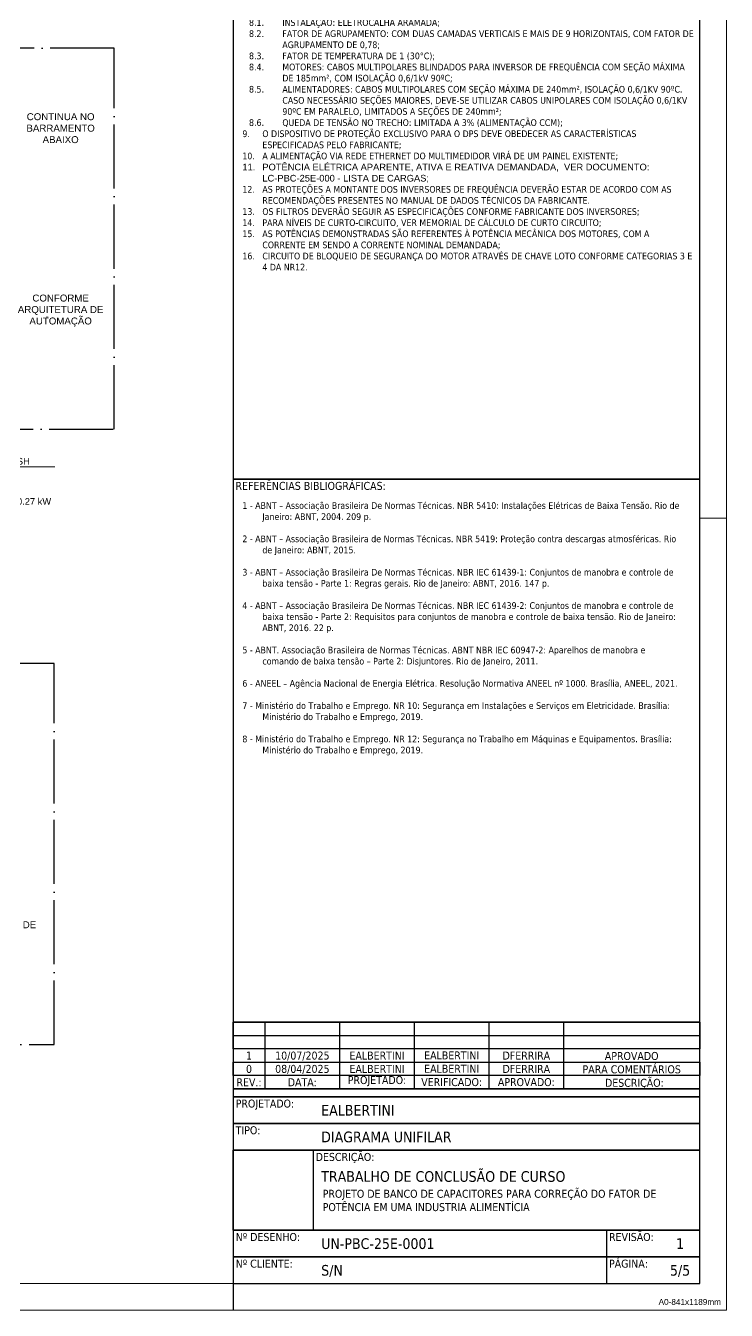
# Model space of a CAD drawing. Header units: inches. Extents: x 8060 to 14805, y -2003 to -1162.
# Drawn here: x 14541.9 to 14804.6, y -2002.6 to -1521 of the extents above; entities that cross this region are included whole.
import ezdxf
from ezdxf.enums import TextEntityAlignment as Align

# ---------------------------------------------------------------- set-up
doc = ezdxf.new("R2010")
doc.units = ezdxf.units.IN
doc.header["$MEASUREMENT"] = 0
doc.linetypes.add('ACAD_ISO04W100', pattern=[30, 24, -3, 0, -3])
for name, color, linetype in [('CAIXA DE IDENT.', 6, 'ACAD_ISO04W100'), ('LEG. LINHA', 253, 'Continuous'), ('LEG. TEXTO', 1, 'Continuous'), ('MOLDURA', 5, 'Continuous'), ('ROTAS', 7, 'Continuous'), ('TEXTO DES.', 2, 'Continuous'), ('TEXTO LEG.', 7, 'Continuous')]:
    doc.layers.add(name, color=color, linetype=linetype)
doc.styles.add('MtXpl_Tahoma', font='tahoma.ttf')
doc.styles.add('PDF ArialMT', font='arial.ttf')

# ---------------------------------------------------------------- blocks, each defined once
blk = doc.blocks.new('MOLDURA')
at = {"layer": 'MOLDURA', "lineweight": 15}
for p, q in [((3594.47, -2192.45), (3594.47, -1351.45)), ((3584.47, -1361.47), (3584.47, -2182.46)), ((3584.47, -2182.46), (2430.47, -2182.46)), ((2405.47, -2192.45), (3594.47, -2192.45))]:
    blk.add_line(p, q, dxfattribs=at)
at = {"layer": 'MOLDURA'}
for p, q in [((3409.47, -1361.47), (3409.47, -2182.46)), ((3409.47, -2182.46), (3409.47, -2192.45))]:
    blk.add_line(p, q, dxfattribs=at)
at = {"layer": 'MOLDURA', "lineweight": 15}
blk.add_lwpolyline([(3594.47, -1895.48), (3584.47, -1895.48)], close=True, dxfattribs=at)
at = {"layer": 'MOLDURA', "insert": (3592.47, -2190.45), "char_height": 2.2, "attachment_point": 9, "style": 'PDF ArialMT'}
blk.add_mtext('A0-841x1189mm', dxfattribs=at)
blk = doc.blocks.new('LEGENDA')
for p, q in [((3409.47, -2067.58), (3409.47, -2062.58)), ((3409.47, -2062.58), (3584.47, -2062.58)), ((3421.47, -2087.58), (3421.47, -2062.58)), ((3449.47, -2087.58), (3449.47, -2062.58)), ((3477.47, -2087.58), (3477.47, -2062.58)), ((3505.47, -2087.58), (3505.47, -2062.58)), ((3533.47, -2087.58), (3533.47, -2062.58)), ((3584.47, -2062.58), (3584.47, -2067.58)), ((3409.47, -2072.58), (3409.47, -2067.58)), ((3409.47, -2067.58), (3584.47, -2067.58)), ((3584.47, -2067.58), (3584.47, -2072.58)), ((3584.47, -2072.58), (3409.47, -2072.58)), ((3409.47, -2072.58), (3409.47, -2077.58)), ((3584.47, -2077.58), (3584.47, -2072.58)), ((3409.47, -2082.58), (3409.47, -2077.58)), ((3409.47, -2077.58), (3584.47, -2077.58)), ((3584.47, -2077.58), (3584.47, -2082.58)), ((3584.47, -2082.58), (3409.47, -2082.58)), ((3409.47, -2082.58), (3409.47, -2087.58)), ((3584.47, -2087.58), (3584.47, -2082.58)), ((3409.47, -2087.58), (3584.47, -2087.58))]:
    blk.add_line(p, q)
blk = doc.blocks.new('legenda-2')
at = {"layer": 'LEG. LINHA'}
blk.add_line((3549.47, -2162.46), (3549.47, -2172.46), dxfattribs=at)
blk.add_lwpolyline([(3409.47, -2172.46), (3584.47, -2172.46), (3584.47, -2162.46), (3409.47, -2162.46)], close=True, dxfattribs=at)

msp = doc.modelspace()

# ---------------------------------------------------------------- linework, layer by layer
at = {"layer": 'CAIXA DE IDENT.'}
for points in [[(13677.84, -1529.43), (13677.8, -1672.3), (14575.04, -1672.3), (14575.09, -1529.43)], [(13700.35, -1760.06), (13700.3, -1902.93), (14552.54, -1902.93), (14552.59, -1760.06)]]:
    msp.add_lwpolyline(points, close=True, dxfattribs=at)
at = {"layer": 'LEG. LINHA'}
for points in [[(14619.6, -1691.03), (14794.6, -1691.03), (14794.6, -1440.39), (14619.6, -1440.39)], [(14619.6, -1894.58), (14794.6, -1894.58), (14794.6, -1691.03), (14619.6, -1691.03)], [(14619.6, -1919.58), (14794.6, -1919.58), (14794.6, -1894.58), (14619.6, -1894.58)], [(14619.6, -1922.58), (14794.6, -1922.58), (14794.6, -1919.58), (14619.6, -1919.58)], [(14619.6, -1932.58), (14794.6, -1932.58), (14794.6, -1922.58), (14619.6, -1922.58)], [(14619.6, -1942.58), (14794.6, -1942.58), (14794.6, -1932.58), (14619.6, -1932.58)], [(14619.6, -1972.58), (14794.6, -1972.58), (14794.6, -1942.58), (14619.6, -1942.58)], [(14619.6, -1942.58), (14649.6, -1942.58), (14649.6, -1972.58), (14619.6, -1972.58)]]:
    msp.add_lwpolyline(points, close=True, dxfattribs=at)
at = {"layer": 'ROTAS', "lineweight": 9}
msp.add_lwpolyline([(14510.57, -1686.43), (14552.77, -1686.43)], dxfattribs=at)

# ---------------------------------------------------------------- block references
msp.add_blockref('MOLDURA', (11210.13, 189.88))
at = {"layer": 'LEG. LINHA'}
for name, p in [('LEGENDA', (11210.13, 168)), ('legenda-2', (11210.13, 189.88)), ('legenda-2', (11210.13, 179.88))]:
    msp.add_blockref(name, p, dxfattribs=at)

# ---------------------------------------------------------------- texts
at = {"layer": 'LEG. TEXTO', "char_height": 3, "style": 'PDF ArialMT'}
for s, insert, attachment_point in [('{\\fTahoma|b0|i0|c0|p34;REFERÊNCIAS BIBLIOGRÁFICAS:}', (14620.52, -1692.03), 1), ('{\\fTahoma|b0|i0|c0|p34;PROJETADO:}', (14673.6, -1918.58), 8), ('{\\fTahoma|b0|i0|c0|p34;VERIFICADO:}', (14701.6, -1918.58), 8), ('{\\fTahoma|b0|i0|c0|p34;PROJETADO:}', (14620.6, -1923.58), 1), ('{\\fTahoma|b0|i0|c0|p34;Nº DESENHO:}', (14620.6, -1973.58), 1), ('{\\fTahoma|b0|i0|c0|p34;REVISÃO:}', (14760.6, -1973.58), 1), ('{\\fTahoma|b0|i0|c0|p34;Nº CLIENTE:}', (14620.6, -1983.58), 1)]:
    msp.add_mtext(s, dxfattribs=dict(at, insert=insert, attachment_point=attachment_point))
for s, insert, width, attachment_point in [('{\\fTahoma|b0|i0|c0|p34;REV.:}', (14625.6, -1918.58), 7.8979, 8), ('{\\fTahoma|b0|i0|c0|p34;DATA:}', (14645.6, -1918.58), 9.8724, 8), ('{\\fTahoma|b0|i0|c0|p34;APROVADO:}', (14729.6, -1918.58), 18.6453, 8), ('{\\fTahoma|b0|i0|c0|p34;DESCRIÇÃO:}', (14770.12, -1919.58), 18.6453, 8), ('{\\fTahoma|b0|i0|c0|p34;TIPO:}', (14620.6, -1933.58), 12.6971, 1), ('{\\fTahoma|b0|i0|c0|p34;DESCRIÇÃO:}', (14650.6, -1943.58), 12.6971, 1), ('{\\fTahoma|b0|i0|c0|p34;PÁGINA:}', (14760.6, -1983.58), 13.8093, 1)]:
    msp.add_mtext(s, dxfattribs=dict(at, insert=insert, width=width, attachment_point=attachment_point))
at = {"layer": 'TEXTO DES.', "style": 'PDF ArialMT'}
for s, height, p in [('CONTINUA NO', 2.6014, (14554.96, -1557.21)), ('BARRAMENTO', 2.601, (14554.96, -1561.51)), ('ABAIXO', 2.601, (14554.96, -1565.81)), ('CONFORME', 2.601, (14554.96, -1625.19)), ('ARQUITETURA DE', 2.6014, (14554.96, -1629.49)), ('AUTOMAÇÃO', 2.601, (14554.96, -1633.79)), ('-', 2.6, (14549.87, -1631.99)), ('ARQUITETURA DE', 2.6014, (14529.75, -1860.13))]:
    msp.add_text(s, height=height, dxfattribs=at).set_placement(p, align=Align.BOTTOM_CENTER)
for s, p in [('1x(5x2.5mm²)+SH', (14514.97, -1685.54)), ('POTÊNCIA: 0.27 kW', (14518.8, -1700.62))]:
    msp.add_text(s, height=2.5, dxfattribs=at).set_placement(p)
at = {"layer": 'TEXTO LEG.', "style": 'MtXpl_Tahoma'}
for s, height, p in [('1', 3, (14625.6, -1907.08)), ('10/07/2025', 3, (14645.6, -1907.08)), ('EALBERTINI', 3, (14673.6, -1907.08)), ('EALBERTINI', 3, (14701.6, -1907.02)), ('DFERRIRA', 3, (14729.6, -1907.08)), ('APROVADO', 3, (14769.1, -1907.23)), ('0', 3, (14625.6, -1912.08)), ('08/04/2025', 3, (14645.6, -1912.08)), ('EALBERTINI', 3, (14673.6, -1912.08)), ('EALBERTINI', 3, (14701.6, -1912.02)), ('DFERRIRA', 3, (14729.6, -1912.08)), ('PARA COMENTÁRIOS', 3, (14769.1, -1912.23)), ('1', 4, (14787.25, -1977.58)), ('5/5', 4, (14787.25, -1987.58))]:
    msp.add_text(s, height=height, dxfattribs=at).set_placement(p, align=Align.MIDDLE_CENTER)
for s, p in [('EALBERTINI ', (14652.68, -1927.58)), ('DIAGRAMA UNIFILAR', (14652.68, -1937.58)), ('TRABALHO DE CONCLUSÃO DE CURSO', (14652.68, -1952.41)), ('UN-PBC-25E-0001', (14652.68, -1977.58)), ('S/N', (14652.68, -1987.58))]:
    msp.add_text(s, height=4, dxfattribs=at).set_placement(p, align=Align.MIDDLE_LEFT)
at = {"layer": 'TEXTO LEG.', "attachment_point": 1, "style": 'MtXpl_Tahoma'}
for s, insert, char_height, width in [('\\pxi-3,l4,t4;1.^IBANCO DE CAPACITOR Á SER DIMENSIONADO;\\P2.^IO PAINEL DE MÉDIA TENSÃO DEVE ESTAR EM CONFORMIDADE COM A NORMA ABNT NBR IEC 62271-200 E A ABNT NBR 14039;\\P3.^IOS PAINÉIS DE BAIXA TENSÃO DEVERÃO ESTAR EM CONFORMIDADE COM A NORMA ABNT NBR IEC 61439:2016, BEM COMO NR-10 E NR-12;\\P4.^IOS PAINÉIS DEVEM TER PLACA DE IDENTIFICAÇÃO CONTENDO SUAS CARACTERÍSTICAS TÉCNICAS, COMO: TAG, TENSÃO, CORRENTE, LOCAL, ETC.;\\P5.^IDEVE SER CONSIDERADA CARGA RESERVA NO TRANSFORMADOR E NOS PAINÉIS. AS FUTURAS INSTALAÇÕES DEVERÃO RESPEITAR A QUANTIDADE ESTABELECIDA;\\P6.^ITODOS EQUIPAMENTOS DE ÁREA, DEVERÃO SER ATERRADOS POR CABO ISOLADO VERDE, CLASSE 750V, ATRAVÉS DA DERIVAÇÃO DO CABO TERRA INSTALADO NO LEITO ARAMADO;\\P7.^IOS CABOS ALIMENTADORES DOS QUADROS ELÉTRICOS E EQUIPAMENTOS FORAM DIMENSIONADOS CONSIDERANDO O AJUSTE TÉRMICO DOS DISJUNTORES DE PROTEÇÃO PARA ATENDIMENTO DO ITEM 5.3.4.1 DA ABNT NBR 5410. QUALQUER ALTERAÇÃO NESSA REGULAGEM PODE ACARRETAR A NÃO COORDENAÇÃO PREVISTA EM NORMA, E PORTANTO, DEVERÁ SER REAVALIADA PARA ATENDIMENDO DA COORDENAÇÃO E PROTEÇÃO DOS ALIMENTADORES;\\P8.^ICABOS DIMENSIONADOS CONSIDERANDO OS SEGUNTES CRITÉRIOS:\\P\\pi-5,l7,t7;8.1.^IINSTALAÇÃO: ELETROCALHA ARAMADA;\\P8.2.^IFATOR DE AGRUPAMENTO: COM DUAS CAMADAS VERTICAIS E MAIS DE 9 HORIZONTAIS, COM FATOR DE AGRUPAMENTO DE 0,78;\\P8.3.^IFATOR DE TEMPERATURA DE 1 (30°C);\\P8.4.^IMOTORES: CABOS MULTIPOLARES BLINDADOS PARA INVERSOR DE FREQUÊNCIA COM SEÇÃO MÁXIMA DE 185mm², COM ISOLAÇÃO 0,6/1kV 90ºC;\\P8.5.^IALIMENTADORES: CABOS MULTIPOLARES COM SEÇÃO MÁXIMA DE 240mm², ISOLAÇÃO 0,6/1KV 90ºC. CASO NECESSÁRIO SEÇÕES MAIORES, DEVE-SE UTILIZAR CABOS UNIPOLARES COM ISOLAÇÃO 0,6/1KV 90ºC EM PARALELO, LIMITADOS A SEÇÕES DE 240mm²;\\P8.6.^IQUEDA DE TENSÃO NO TRECHO: LIMITADA A 3% (ALIMENTAÇÃO CCM);\\P\\pi-3,l4,t4;9.^IO DISPOSITIVO DE PROTEÇÃO EXCLUSIVO PARA O DPS DEVE OBEDECER AS CARACTERÍSTICAS ESPECIFICADAS PELO FABRICANTE;\\P10.^IA ALIMENTAÇÃO VIA REDE ETHERNET DO MULTIMEDIDOR VIRÁ DE UM PAINEL EXISTENTE;\\P{\\fArial|b0|i0|c0|p34;11.^IPOTÊNCIA ELÉTRICA APARENTE, ATIVA E REATIVA DEMANDADA,  VER DOCUMENTO: LC-PBC-25E-000 - LISTA DE CARGAS;}\\P12.^IAS PROTEÇÕES A MONTANTE DOS INVERSORES DE FREQUÊNCIA DEVERÃO ESTAR DE ACORDO COM AS RECOMENDAÇÕES PRESENTES NO MANUAL DE DADOS TÉCNICOS DA FABRICANTE.\\P13.^IOS FILTROS DEVERÃO SEGUIR AS ESPECIFICAÇÕES CONFORME FABRICANTE DOS INVERSORES;\\P14.^IPARA NÍVEIS DE CURTO-CIRCUITO, VER MEMORIAL DE CÁLCULO DE CURTO CIRCUITO;\\P15.^IAS POTÊNCIAS DEMONSTRADAS SÃO REFERENTES À POTÊNCIA MECÂNICA DOS MOTORES, COM A CORRENTE EM SENDO A CORRENTE NOMINAL DEMANDADA;\\P16.^ICIRCUITO DE BLOQUEIO DE SEGURANÇA DO MOTOR ATRAVÉS DE CHAVE LOTO CONFORME CATEGORIAS 3 E 4 DA NR12.', (14620.6, -1447.74), 2.5, 171.3555), ('\\pxi-3,l4,t4;1 - ABNT – Associação Brasileira De Normas Técnicas. NBR 5410: Instalações Elétricas de Baixa Tensão. Rio de Janeiro: ABNT, 2004. 209 p.\\P\\P2 - ABNT – Associação Brasileira de Normas Técnicas. NBR 5419: Proteção contra descargas atmosféricas. Rio de Janeiro: ABNT, 2015.\\P\\P3 - ABNT – Associação Brasileira De Normas Técnicas. NBR IEC 61439-1: Conjuntos de manobra e controle de baixa tensão - Parte 1: Regras gerais. Rio de Janeiro: ABNT, 2016. 147 p.\\P\\P4 - ABNT – Associação Brasileira De Normas Técnicas. NBR IEC 61439-2: Conjuntos de manobra e controle de baixa tensão - Parte 2: Requisitos para conjuntos de manobra e controle de baixa tensão. Rio de Janeiro: ABNT, 2016. 22 p.\\P\\P5 - ABNT. Associação Brasileira de Normas Técnicas. ABNT NBR IEC 60947-2: Aparelhos de manobra e comando de baixa tensão – Parte 2: Disjuntores. Rio de Janeiro, 2011.\\P\\P6 - ANEEL – Agência Nacional de Energia Elétrica. Resolução Normativa ANEEL nº 1000. Brasília, ANEEL, 2021. \\P\\P7 - Ministério do Trabalho e Emprego. NR 10: Segurança em Instalações e Serviços em Eletricidade. Brasília: Ministério do Trabalho e Emprego, 2019.\\P\\P8 - Ministério do Trabalho e Emprego. NR 12: Segurança no Trabalho em Máquinas e Equipamentos. Brasília: Ministério do Trabalho e Emprego, 2019.\\P\\pi0,l0,tz; ', (14620.6, -1699.63), 2.5, 167.0932), ('PROJETO DE BANCO DE CAPACITORES PARA CORREÇÃO DO FATOR DE POTÊNCIA EM UMA INDUSTRIA ALIMENTÍCIA', (14653.23, -1957.38), 3, 139.506)]:
    msp.add_mtext(s, dxfattribs=dict(at, insert=insert, char_height=char_height, width=width))

doc.saveas('drawing.dxf')
